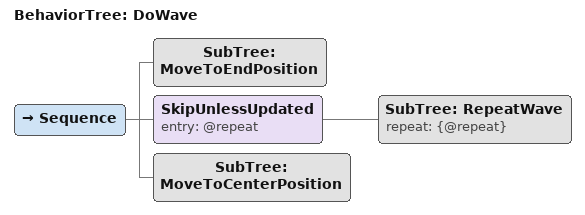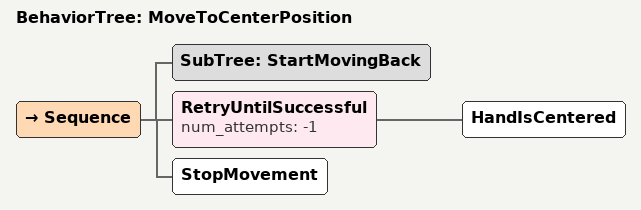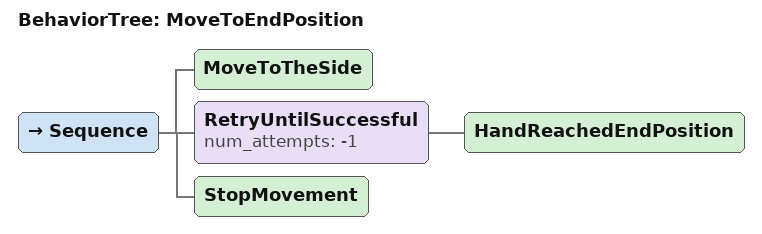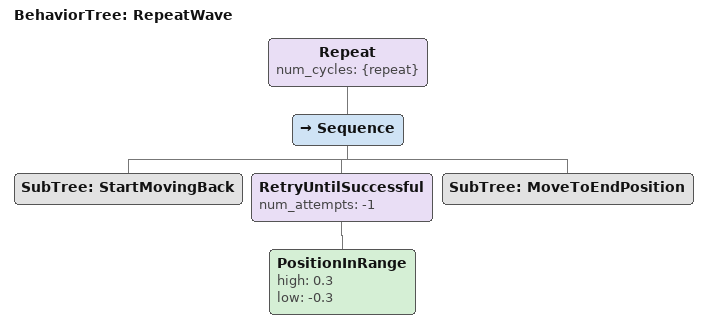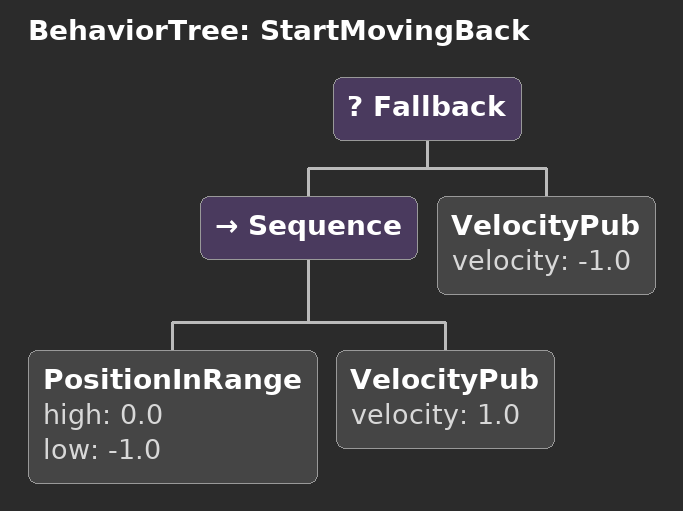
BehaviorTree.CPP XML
<?xml version="1.0" encoding="UTF-8"?>
<root BTCPP_format="4"
      main_tree_to_execute="DoWave">
  <BehaviorTree ID="DoWave">
    <Sequence>
      <SubTree ID="MoveToEndPosition"/>
      <SkipUnlessUpdated entry="@repeat">
        <SubTree ID="RepeatWave"
                 repeat="{@repeat}"/>
      </SkipUnlessUpdated>
      <SubTree ID="MoveToCenterPosition"/>
    </Sequence>
  </BehaviorTree>

  <BehaviorTree ID="MoveToCenterPosition">
    <Sequence>
      <SubTree ID="StartMovingBack"/>
      <RetryUntilSuccessful num_attempts="-1">
        <HandIsCentered/>
      </RetryUntilSuccessful>
      <StopMovement/>
    </Sequence>
  </BehaviorTree>

  <BehaviorTree ID="MoveToEndPosition">
    <Sequence>
      <MoveToTheSide/>
      <RetryUntilSuccessful num_attempts="-1">
        <HandReachedEndPosition/>
      </RetryUntilSuccessful>
      <StopMovement/>
    </Sequence>
  </BehaviorTree>

  <BehaviorTree ID="RepeatWave">
    <Repeat num_cycles="{repeat}">
      <Sequence>
        <SubTree ID="StartMovingBack"/>
        <RetryUntilSuccessful num_attempts="-1">
          <PositionInRange high="0.3"
                           low="-0.3"/>
        </RetryUntilSuccessful>
        <SubTree ID="MoveToEndPosition"/>
      </Sequence>
    </Repeat>
  </BehaviorTree>

  <BehaviorTree ID="StartMovingBack">
    <Fallback>
      <Sequence>
        <PositionInRange high="0.0"
                         low="-1.0"/>
        <VelocityPub velocity="1.0"/>
      </Sequence>
      <VelocityPub velocity="-1.0"/>
    </Fallback>
  </BehaviorTree>

</root>
